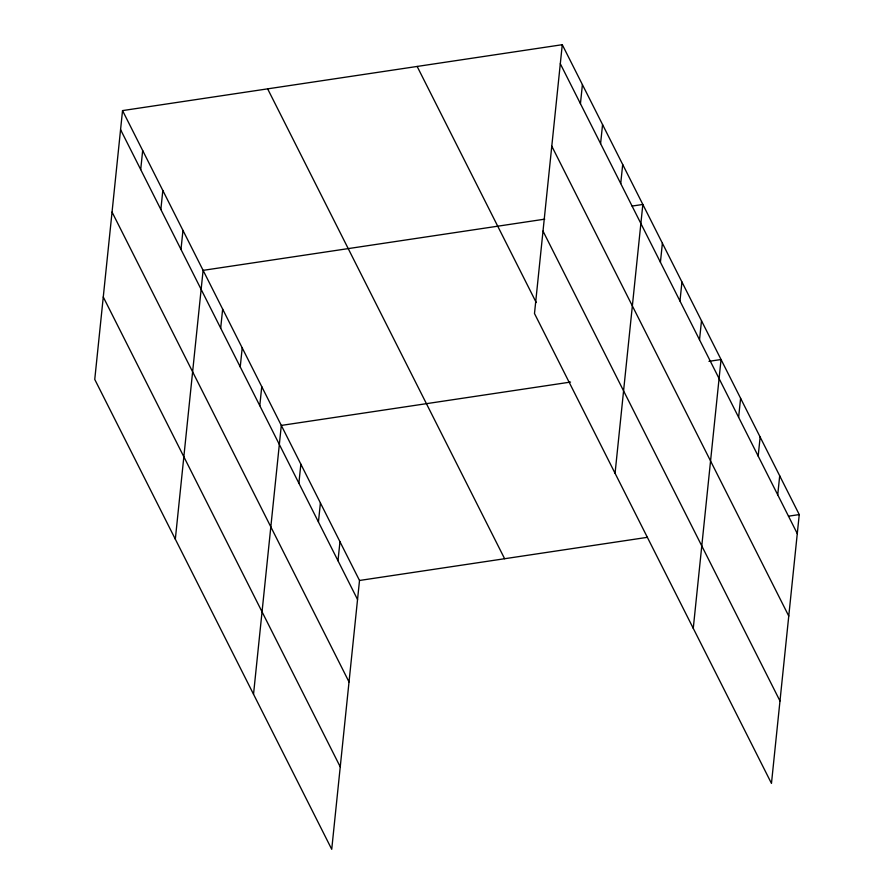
<?xml version="1.0" encoding="UTF-8"?>
<svg xmlns="http://www.w3.org/2000/svg" width="894" height="894" viewBox="0 0 894 894"><rect width="100%" height="100%" fill="white"/><g stroke="black" fill="none" stroke-linecap="round" stroke-linejoin="round"><path stroke-width="1.34" d="M122.534 110.599L94.753 379.425L331.73 849.3L359.511 580.474L122.534 110.599L562.27 44.7L799.247 514.575L771.466 783.401L534.489 313.526L562.27 44.7M140.704 169.581L142.671 150.538M160.853 209.52L162.82 190.478M180.99 249.46L182.957 230.417M175.325 539.183L203.106 270.357L544.759 219.153M220.684 328.165L222.651 309.123M240.24 366.931L242.207 347.889M259.785 405.697L261.752 386.655M253.527 694.236L281.308 425.421L570.54 382.073M298.887 483.218L300.853 464.187M318.443 521.984L320.41 502.953M337.988 560.75L339.966 541.708M580.441 103.682L582.407 84.639M600.589 143.621L602.556 124.579M620.727 183.561L622.693 164.518M615.061 473.284L642.842 204.458L632.092 206.067M660.42 262.266L662.387 243.224M679.976 301.021L681.943 281.99M699.521 339.787L701.499 320.756M693.263 628.337L721.045 359.522L708.953 361.332M738.623 417.319L740.601 398.277M758.179 456.085L760.146 437.043M777.724 494.851L779.702 475.809M359.511 580.474L647.401 537.328M788.497 516.184L799.247 514.575M560.303 63.742L797.28 533.617M551.788 146.169L788.765 616.044M543.004 231.099L779.981 700.974M417.152 66.447L536.221 302.518M267.641 88.852L504.629 558.728M120.567 129.641L357.544 599.516M112.052 212.068L349.029 681.943M103.268 296.998L340.245 766.873"/></g></svg>
